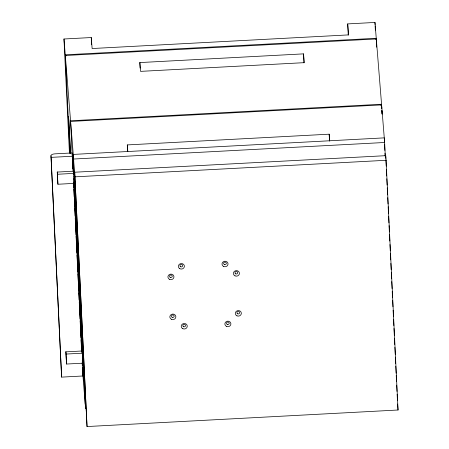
<?xml version="1.0" encoding="UTF-8"?>
<svg xmlns="http://www.w3.org/2000/svg" width="449" height="449" viewBox="0 0 449 449"><rect width="100%" height="100%" fill="white"/><g stroke="black" fill="none" stroke-linecap="round" stroke-linejoin="round"><path stroke-width="0.67" d="M375.499 39.4L376.251 38.277L374.977 22.45L347.7 23.904L348.233 35.067M380.803 105.363L381.56 104.241L376.307 38.962L65.301 55.502L70.555 120.787L72.441 159.939M69.438 153.008L63.977 38.99L91.254 37.542L92.14 48.531L348.581 34.893L347.7 23.904M139.847 62.574L303.535 53.869L304.242 62.664L140.554 71.369L139.847 62.574L140.11 68.125M70.555 120.787L381.56 104.241L381.762 108.439M385.276 155.781L384.636 142.49L381.611 104.903L70.611 121.443L73.63 159.03L85.591 408.747L82.571 371.16M127.561 150.516L127.292 144.92L329.173 134.184L329.706 140.773M72.373 156.241L72.109 152.941L54.918 153.855A4.097 1.656 -2.7 0 0 50.962 155.719L51.091 157.369L72.373 156.241L73.092 171.221M73.63 159.03L384.636 142.49M57.264 172.062L73.636 171.192L73.81 173.393L74.293 183.377L57.921 184.247L57.264 172.062L57.921 184.247M74.702 172.22L385.708 155.674L386.078 160.293L398.039 410.01L87.033 426.55L74.702 172.22L87.033 426.55M57.444 174.263L73.81 173.393M75.073 176.833L386.078 160.293M65.88 351.859L82.246 350.989L82.425 353.189L82.902 363.174L66.536 364.044L65.88 351.859L66.536 364.044M66.054 354.059L82.425 353.189M82.178 361.007L82.723 360.979L82.812 362.074M50.962 155.719L61.62 377.121L82.897 375.987L82.279 363.05M66.126 55.85L65.245 54.817L63.977 38.99M398.039 410.01L397.601 403.993M127.292 144.92L127.825 151.509M74.293 183.377L73.861 175.851M82.408 359.065L82.61 361.574L82.375 356.686M82.403 369.112L82.515 370.504M82.897 375.987L82.403 367.664M385.708 155.674L385.843 158.475M385.91 159.872L386.213 166.169M386.376 169.666L386.679 175.963M386.814 178.758L387.117 185.055M387.251 187.85L387.582 194.849M387.717 197.644L388.02 203.941M388.155 206.736L388.486 213.735M388.621 216.53L388.924 222.827M389.059 225.623L389.362 231.92M389.496 234.72L389.794 241.012M389.962 244.509L390.265 250.806M390.4 253.606L390.697 259.898M390.866 263.395L391.169 269.692M391.304 272.492L391.607 278.784M391.736 281.585L392.072 288.578M392.207 291.379L392.51 297.67M392.645 300.471L392.942 306.768M393.111 310.265L393.414 316.556M393.549 319.357L393.852 325.654M393.981 328.449L394.317 335.442M394.452 338.243L394.755 344.54M394.89 347.335L395.221 354.328M395.356 357.129L395.659 363.426M395.794 366.221L396.125 373.214M396.226 375.313L396.529 381.611M396.697 385.107L397 391.405M397.135 394.2L397.432 400.497M384.434 141.368L384.265 137.871L73.26 154.417L85.22 404.134M384.563 144.118L384.866 150.466M385.001 153.261L385.135 156.061M381.611 104.903L381.779 108.4M381.88 110.499L382.048 113.995M381.863 110.538L382.032 114.035M376.677 47.184L376.251 38.277L65.245 54.817L69.971 153.446M374.977 22.45L375.078 24.549M375.145 25.947L375.347 30.145M329.173 134.184L329.504 141.115M303.535 53.869L303.967 62.888M91.254 37.542L91.59 44.518M73.636 171.192L73.793 174.521M82.246 350.989L82.341 352.987M82.408 354.317L82.723 360.979M73.647 174.375L72.687 157.408L73.355 171.378M73.844 178.567L82.212 353.195M73.423 172.775L73.49 174.173M73.861 181.856L82.055 352.987M73.67 183.304L81.701 351.017M72.508 161.337L72.861 168.925M73.535 182.939L73.748 187.233M73.849 189.332L74.22 197.032M74.321 199.132L74.652 206.13M74.753 208.229L75.123 215.93M75.224 218.029L75.561 225.028M75.662 227.127L76.027 234.821M76.094 236.225L76.465 243.919M76.566 246.018L76.902 253.017M77.004 255.116L77.374 262.738M77.436 264.214L77.795 271.914M77.907 274.013L78.283 281.624M78.339 283.111L78.698 290.834M78.811 292.911L79.136 299.943M79.248 302.009L79.608 309.748M79.681 311.106L80.04 318.857M80.152 320.906L80.478 327.966M80.59 330.004L80.955 337.699M81.056 339.798L81.387 346.881M81.493 348.895L81.628 351.573M82.167 362.77L82.29 365.8M70.628 153.232L68.579 116.437L70.358 153.547M51.091 157.369L61.62 377.121M61.485 375.471A4.097 1.656 -2.7 0 1 61.749 374.825M235.731 273.856A1.364 1.252 -4.6 0 0 237.723 272.666A1.364 1.252 -4.6 0 0 235.63 271.69A1.364 1.252 -4.6 0 0 235.731 273.856M227.233 324.386A1.364 1.252 -4.6 0 0 229.203 323.162A1.364 1.252 -4.6 0 0 227.082 322.23A1.364 1.252 -4.6 0 0 227.233 324.386M237.667 313.817A1.364 1.252 -4.6 0 0 239.637 312.594A1.364 1.252 -4.6 0 0 237.521 311.657A1.364 1.252 -4.6 0 0 237.667 313.817M183.562 326.698A1.364 1.252 -4.6 0 0 185.555 325.508A1.364 1.252 -4.6 0 0 183.456 324.537A1.364 1.252 -4.6 0 0 183.562 326.698M172.169 317.291A1.364 1.252 -4.6 0 0 174.161 316.102A1.364 1.252 -4.6 0 0 172.068 315.131A1.364 1.252 -4.6 0 0 172.169 317.291M170.255 277.336A1.364 1.252 -4.6 0 0 172.248 276.146A1.364 1.252 -4.6 0 0 170.154 275.175A1.364 1.252 -4.6 0 0 170.255 277.336M180.599 266.723A1.364 1.252 -4.6 0 0 182.687 265.668A1.364 1.252 -4.6 0 0 180.672 264.556A1.364 1.252 -4.6 0 0 180.599 266.723M169.548 279.351A3.02 2.761 -4.6 0 0 173.954 276.719A3.02 2.761 -4.6 0 0 169.318 274.569A3.02 2.761 -4.6 0 0 169.548 279.351M179.785 268.682A3.02 2.761 -4.6 0 0 184.387 266.352A3.02 2.761 -4.6 0 0 179.948 263.894A3.02 2.761 -4.6 0 0 179.785 268.682M235.023 275.866A3.02 2.761 -4.6 0 0 239.429 273.233A3.02 2.761 -4.6 0 0 234.793 271.084A3.02 2.761 -4.6 0 0 235.023 275.866M236.982 315.843A3.02 2.761 -4.6 0 0 241.338 313.138A3.02 2.761 -4.6 0 0 236.657 311.067A3.02 2.761 -4.6 0 0 236.982 315.843M226.554 326.412A3.02 2.761 -4.6 0 0 230.904 323.707A3.02 2.761 -4.6 0 0 226.223 321.641A3.02 2.761 -4.6 0 0 226.554 326.412M182.85 328.713A3.02 2.761 -4.6 0 0 187.261 326.081A3.02 2.761 -4.6 0 0 182.62 323.931A3.02 2.761 -4.6 0 0 182.85 328.713M171.462 319.301A3.02 2.761 -4.6 0 0 175.868 316.674A3.02 2.761 -4.6 0 0 171.232 314.524A3.02 2.761 -4.6 0 0 171.462 319.301M224.337 264.444A1.364 1.252 -4.6 0 0 226.335 263.254A1.364 1.252 -4.6 0 0 224.236 262.283A1.364 1.252 -4.6 0 0 224.337 264.444M223.63 266.459A3.02 2.761 -4.6 0 0 228.036 263.827A3.02 2.761 -4.6 0 0 223.4 261.677A3.02 2.761 -4.6 0 0 223.63 266.459"/></g></svg>
